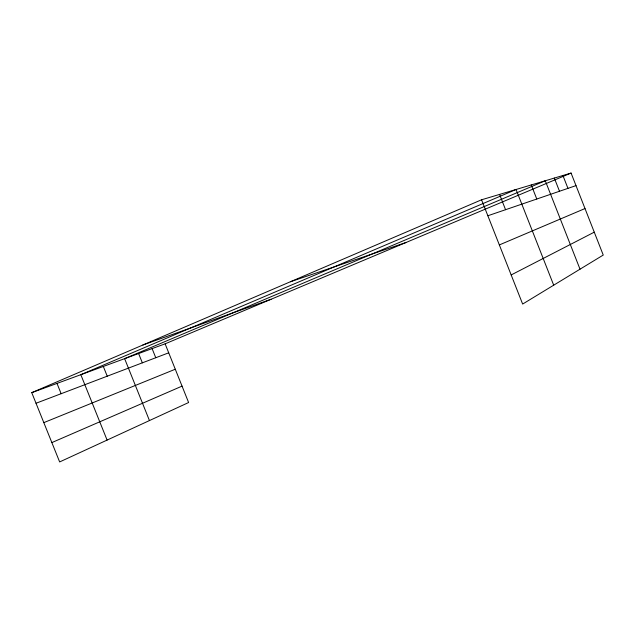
<?xml version="1.0" encoding="UTF-8"?>
<svg xmlns="http://www.w3.org/2000/svg" width="635" height="635" viewBox="0 0 635 635"><rect width="100%" height="100%" fill="white"/><g stroke="black" fill="none" stroke-linecap="round" stroke-linejoin="round"><path stroke-width="0.95" d="M511.175 274.947L594.265 232.164M51.856 442.587L182.047 386.128M31.75 392.652L165.124 343.837L188.611 402.526L59.65 461.939L31.75 392.652L481.56 199.787L571.079 173.061L603.25 255.064L522.645 304.062L481.56 199.787M499.348 244.927L585.002 208.55M165.124 343.837L571.079 173.061M43.823 422.632L175.284 369.229M36.02 403.257L168.719 352.814M142.875 345.003L271.121 299.244M487.855 215.757L576.001 185.618M290.362 281.765L405.836 242.57M107.093 440.079L80.82 374.69L516.057 189.492L553.696 285.186M56.999 383.413L61.143 393.708M152.106 348.599L155.766 357.735M138.613 353.536L142.343 362.839M149.455 420.568L124.627 358.656L545.282 180.761L580.017 269.184M103.322 366.451L107.236 376.19M562.912 175.498L567.96 188.365M554.323 178.062L559.498 191.254M531.249 184.952L536.781 199.025M499.547 194.413L505.563 209.701"/></g></svg>
